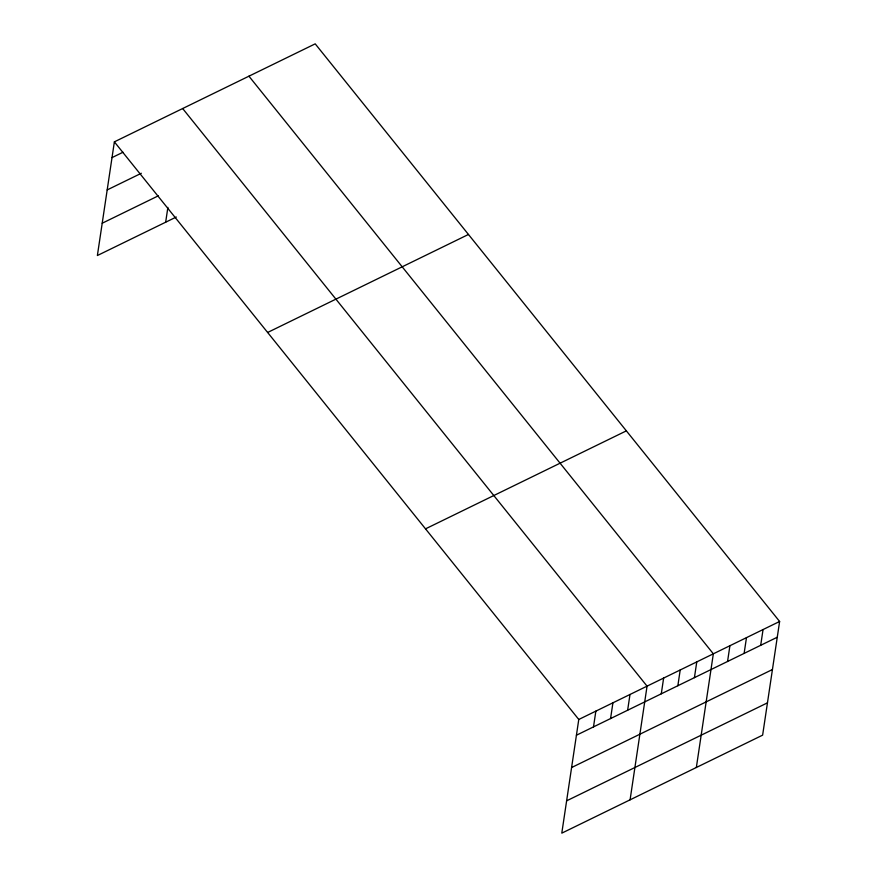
<?xml version="1.0" encoding="UTF-8"?>
<svg xmlns="http://www.w3.org/2000/svg" width="877" height="877" viewBox="0 0 877 877"><rect width="100%" height="100%" fill="white"/><g stroke="black" fill="none" stroke-linecap="round" stroke-linejoin="round"><path stroke-width="1.32" d="M114.372 141.855L578.776 719.469L561.795 833.15L762.628 735.145L779.62 621.475L315.205 43.85L114.372 141.855L97.38 255.525L176.321 217.014M165.665 222.21L167.88 207.4M593.499 726.901L595.856 711.137M610.567 718.57L612.924 702.817M627.636 710.238L629.993 694.485M630.081 799.835L647.062 686.154L182.657 108.529M661.28 693.817L663.637 678.064M677.855 685.737L680.201 669.984M694.42 677.647L696.776 661.894M696.349 767.485L713.341 653.814L248.936 76.189M727.559 661.477L729.916 645.724M744.124 653.398L746.48 637.645M760.699 645.308L763.056 629.554M112.015 157.608L122.988 152.247M107.18 189.925L141.329 173.262M102.214 223.218L158.298 195.845M267.628 332.471L468.461 234.466M425.52 528.853L626.364 430.859M578.776 719.469L779.62 621.475M576.43 735.222L777.263 637.228M571.596 767.539L772.44 669.535M566.619 800.833L767.463 702.839"/></g></svg>
